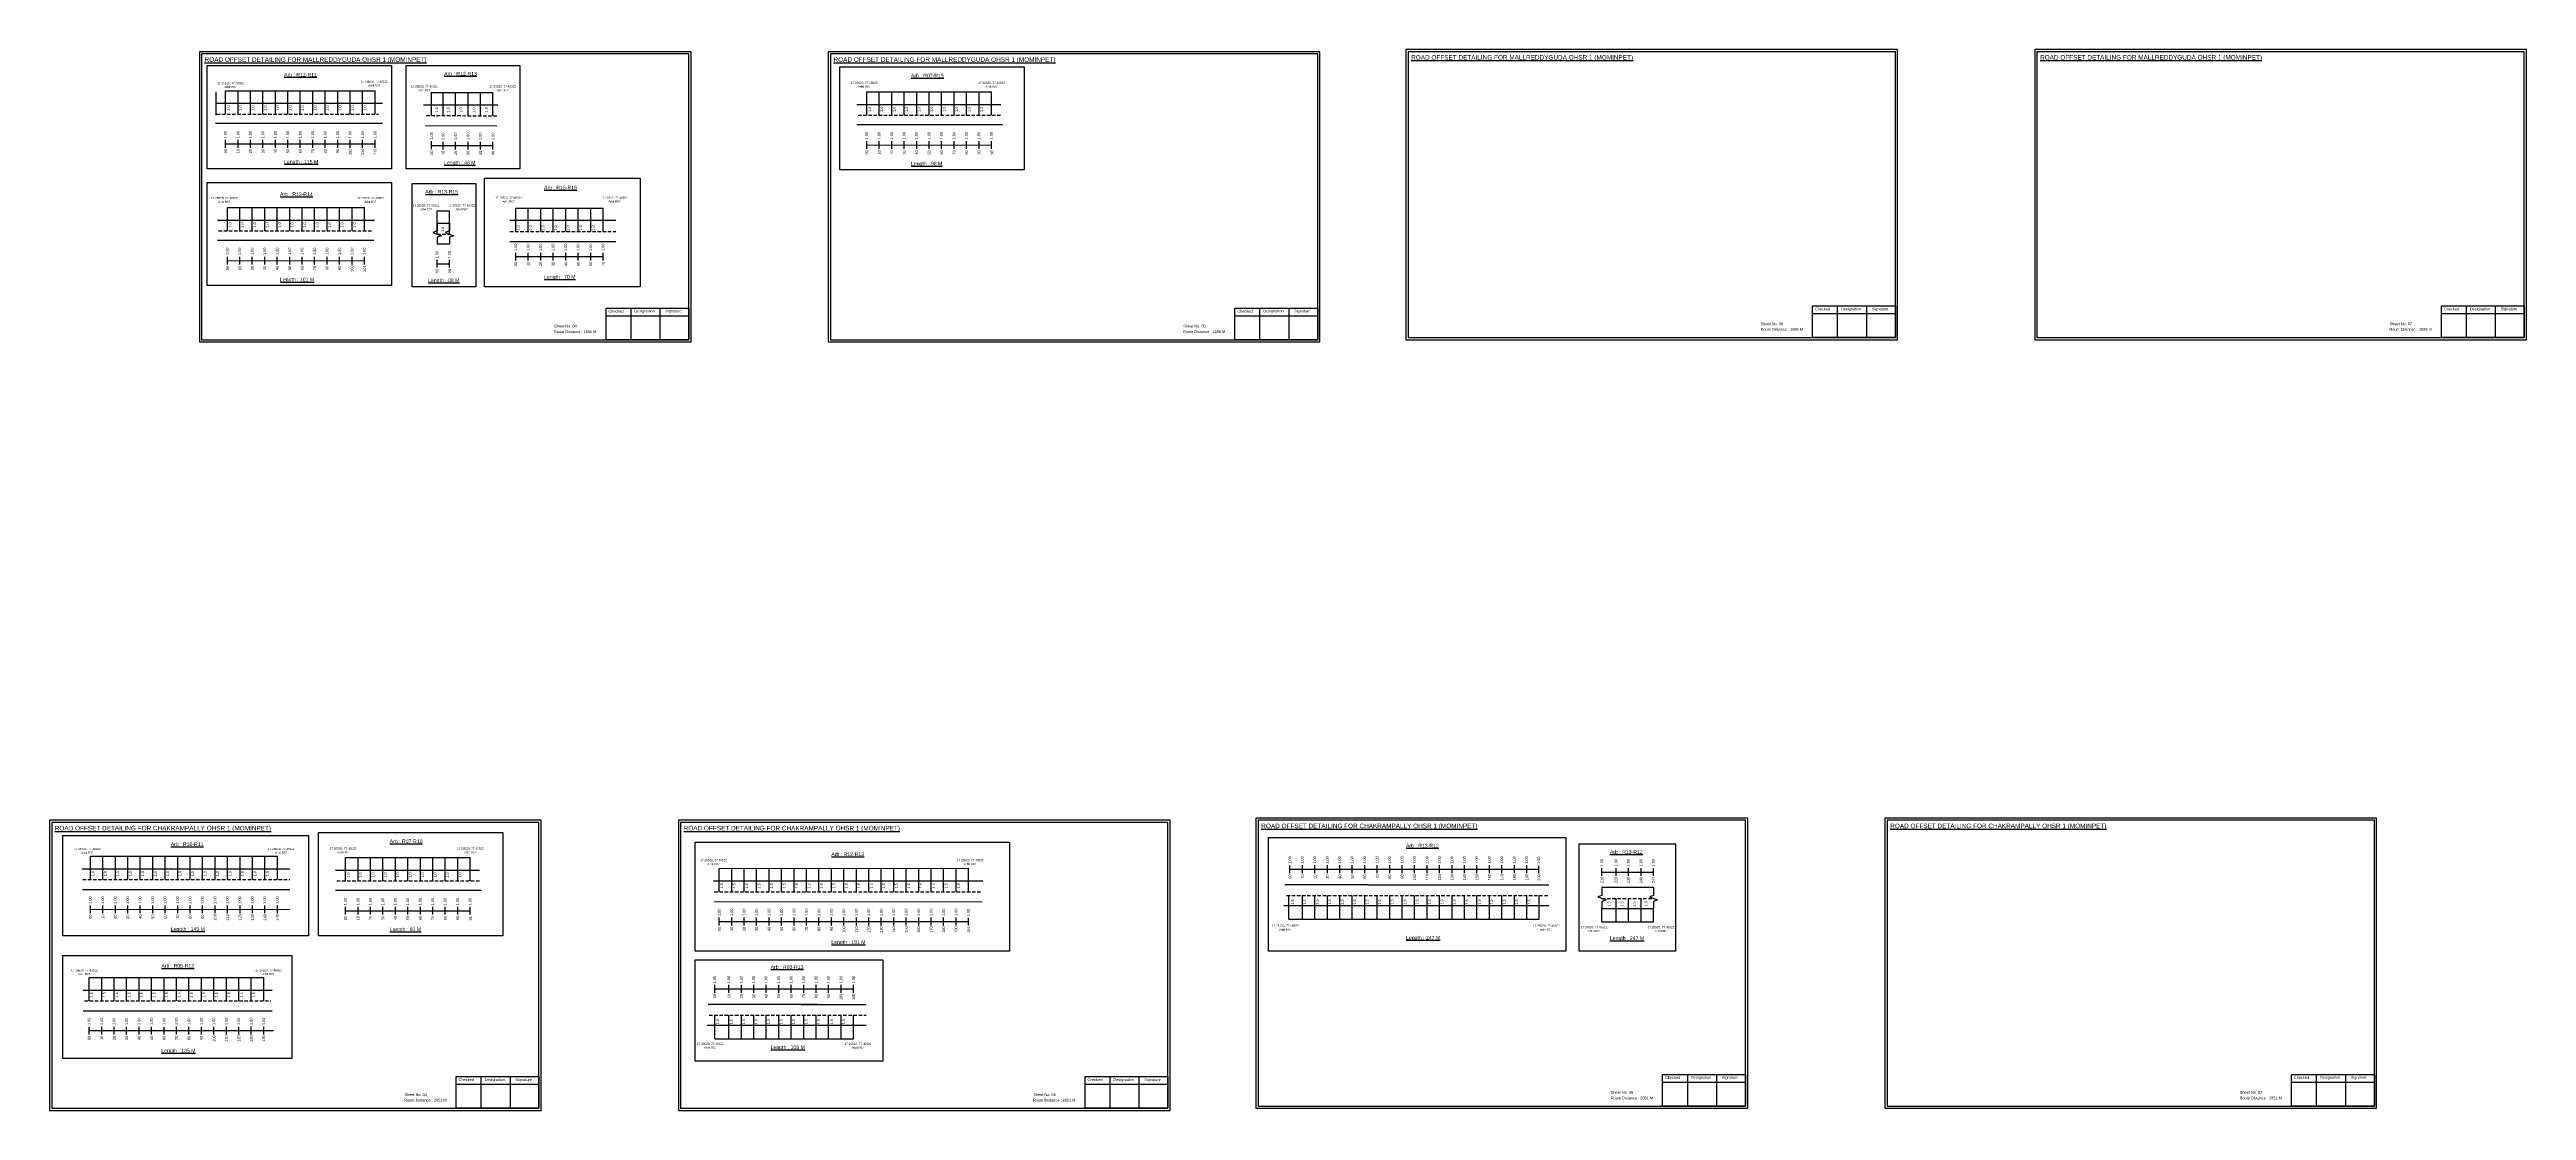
# Model space of a CAD drawing. Header units: inches. Extents: x -117 to 51867, y -12715 to 3423.
# Drawn here: x 31066 to 33768, y -1368 to -210 of the extents above; entities that cross this region are included whole.
import ezdxf

# ---------------------------------------------------------------- set-up
doc = ezdxf.new("R2010")
doc.units = ezdxf.units.IN
doc.header["$MEASUREMENT"] = 0
doc.linetypes.add('DASHED2', pattern=[0.375, 0.25, -0.125])
doc.layers.add('PDF_Geometry', color=7, linetype='Continuous')
doc.layers.add('PDF_Text', color=5, linetype='Continuous')
doc.styles.add('PDF Arial', font='arial.ttf')
doc.styles.get("Standard").update_dxf_attribs({"font": 'arial.ttf'})

msp = doc.modelspace()

# ---------------------------------------------------------------- linework, layer by layer
for p, q in [((31246.9, -268.5), (31428.8, -268.5)), ((31247.3, -281.5), (31247.3, -255.9)), ((31257.7, -280.4), (31257.7, -254.8)), ((31271.3, -280.4), (31271.3, -254.8)), ((31284.9, -280.4), (31284.9, -254.8)), ((31298.5, -280.4), (31298.5, -254.8)), ((31312.1, -280.4), (31312.1, -254.8)), ((31325.7, -280.4), (31325.7, -254.8)), ((31339.3, -280.4), (31339.3, -254.8)), ((31352.9, -280.4), (31352.9, -254.8)), ((31366.5, -280.4), (31366.5, -254.8)), ((31380.1, -280.4), (31380.1, -254.8)), ((31393.7, -280.4), (31393.7, -254.8)), ((31407.3, -280.4), (31407.3, -254.8)), ((31420.9, -280.4), (31420.9, -254.8)), ((31482.6, -281.9), (31482.6, -256.4)), ((31495.1, -282), (31495.1, -256.7)), ((31508.7, -282), (31508.7, -256.7)), ((31522.3, -282), (31522.3, -256.7)), ((31535.9, -282.2), (31535.9, -256.7)), ((31549.3, -282.2), (31549.5, -256.7)), ((31946.5, -269.8), (32103.7, -269.8)), ((31957.4, -281.6), (31957.4, -256.1)), ((31971, -281.6), (31971, -256.1)), ((31984.6, -281.6), (31984.6, -256.1)), ((31998.2, -281.6), (31998.2, -256.1)), ((32011.8, -281.6), (32011.8, -256.1)), ((32025.4, -281.6), (32025.4, -256.1)), ((32039, -281.6), (32039, -256.1)), ((32052.6, -281.6), (32052.6, -256.1)), ((32066.2, -281.6), (32066.2, -256.1)), ((32079.8, -281.6), (32079.8, -256.1)), ((32093.4, -281.6), (32093.4, -256.1)), ((31428.8, -290.7), (31246.9, -290.7)), ((31554.8, -270.4), (31473.8, -270.4)), ((31476, -292.6), (31553.8, -293)), ((32105.5, -291.9), (31946.5, -291.9)), ((31248.9, -395.9), (31420.2, -395.9)), ((31259.7, -407.8), (31259.7, -382.3)), ((31273.3, -407.8), (31273.3, -382.3)), ((31286.9, -407.8), (31286.9, -382.3)), ((31300.5, -407.8), (31300.5, -382.3)), ((31314.1, -407.8), (31314.1, -382.3)), ((31327.7, -407.8), (31327.7, -382.3)), ((31341.3, -407.8), (31341.3, -382.3)), ((31354.9, -407.8), (31354.9, -382.3)), ((31368.5, -407.8), (31368.5, -382.3)), ((31382.1, -407.8), (31382.1, -382.3)), ((31395.7, -407.8), (31395.7, -382.3)), ((31409.3, -407.8), (31409.3, -382.3)), ((31488.5, -411.2), (31488.5, -385.7)), ((31488.5, -399.3), (31502.1, -399.3)), ((31502.1, -411.2), (31502.1, -385.7)), ((31683.4, -396.5), (31568, -396.5)), ((31574.4, -408.4), (31574.4, -382.9)), ((31588, -408.4), (31588, -382.9)), ((31601.6, -408.4), (31601.6, -382.9)), ((31615.2, -408.4), (31615.2, -382.9)), ((31629, -408.4), (31629, -382.9)), ((31642.6, -408.4), (31642.6, -382.9)), ((31656.2, -408.4), (31656.2, -382.9)), ((31669.8, -408.4), (31669.8, -382.9)), ((31419.5, -418.1), (31248.9, -418.1)), ((31488.5, -422), (31502.1, -422)), ((31568, -419.2), (31576, -419.2)), ((31576, -419.2), (31683.4, -419.5)), ((31101.1, -1104), (31327.9, -1104)), ((31110.3, -1115.8), (31110.3, -1090.3)), ((31123.9, -1115.8), (31123.9, -1090.3)), ((31137.5, -1115.8), (31137.5, -1090.3)), ((31151.1, -1115.8), (31151.1, -1090.3)), ((31164.7, -1115.8), (31164.7, -1090.3)), ((31178.3, -1115.8), (31178.3, -1090.3)), ((31191.9, -1115.8), (31191.9, -1090.3)), ((31205.5, -1115.8), (31205.5, -1090.3)), ((31219.1, -1115.8), (31219.1, -1090.3)), ((31232.7, -1115.8), (31232.7, -1090.3)), ((31246.3, -1115.8), (31246.3, -1090.3)), ((31259.9, -1115.8), (31259.9, -1090.3)), ((31273.5, -1115.8), (31273.5, -1090.3)), ((31287.1, -1115.8), (31287.1, -1090.3)), ((31300.7, -1115.8), (31300.7, -1090.3)), ((31314.3, -1115.8), (31314.3, -1090.3)), ((31377.8, -1105.5), (31534.9, -1105.5)), ((31388.7, -1117.3), (31388.7, -1091.8)), ((31402.3, -1117.3), (31402.3, -1091.8)), ((31415.9, -1117.3), (31415.9, -1091.8)), ((31429.5, -1117.3), (31429.5, -1091.8)), ((31443.1, -1117.3), (31443.1, -1091.8)), ((31456.7, -1117.3), (31456.7, -1091.8)), ((31470.3, -1117.3), (31470.3, -1091.8)), ((31483.9, -1117.3), (31483.9, -1091.8)), ((31497.5, -1117.3), (31497.5, -1091.8)), ((31511.1, -1117.3), (31511.1, -1091.8)), ((31524.7, -1117.3), (31524.7, -1091.8)), ((31796.4, -1129.2), (31796.4, -1103.6)), ((31810, -1129.2), (31810, -1103.6)), ((31823.6, -1129.2), (31823.6, -1103.6)), ((31837.2, -1129.2), (31837.2, -1103.6)), ((31850.8, -1129.2), (31850.8, -1103.6)), ((31864.4, -1129.2), (31864.4, -1103.6)), ((31878, -1129.2), (31878, -1103.6)), ((31891.6, -1129.2), (31891.6, -1103.6)), ((31905.2, -1129.2), (31905.2, -1103.6)), ((31918.8, -1129.2), (31918.8, -1103.6)), ((31932.4, -1129.2), (31932.4, -1103.6)), ((31946, -1129.2), (31946, -1103.6)), ((31959.6, -1129.2), (31959.6, -1103.6)), ((31973.2, -1129.2), (31973.2, -1103.6)), ((31986.8, -1129.2), (31986.8, -1103.6)), ((32000.4, -1129.2), (32000.4, -1103.6)), ((32014, -1129.2), (32014, -1103.6)), ((32027.6, -1129.2), (32027.6, -1103.6)), ((32041.2, -1129.2), (32041.2, -1103.6)), ((32054.8, -1129.2), (32054.8, -1103.6)), ((32068.5, -1129), (32068.5, -1103.4)), ((31101.6, -1126.6), (31327.9, -1126.7)), ((31536.8, -1127.7), (31377.8, -1127.7)), ((31790, -1117.3), (32083.9, -1117.3)), ((32504, -1121.5), (32413.6, -1121.6)), ((32417.8, -1158.9), (32417.8, -1133.3)), ((32432.7, -1158.9), (32432.7, -1133.3)), ((32446.3, -1158.9), (32446.3, -1133.3)), ((32459.9, -1158.9), (32459.9, -1133.3)), ((32473.5, -1158.9), (32473.5, -1133.3)), ((32487.1, -1158.9), (32487.1, -1133.3)), ((32500.7, -1158.9), (32500.7, -1133.3)), ((32504, -1121.5), (32585.6, -1121.4)), ((32514.3, -1158.9), (32514.3, -1133.3)), ((32527.9, -1158.9), (32527.9, -1133.3)), ((32541.5, -1158.9), (32541.5, -1133.3)), ((32555.1, -1158.9), (32555.1, -1133.3)), ((32568.7, -1158.9), (32568.7, -1133.3)), ((32582.3, -1158.9), (32582.3, -1133.3)), ((32585.6, -1121.4), (32701.7, -1121.4)), ((32595.9, -1158.9), (32595.9, -1133.3)), ((32609.5, -1158.9), (32609.5, -1133.3)), ((32623.1, -1158.9), (32623.1, -1133.3)), ((32636.7, -1158.9), (32636.7, -1133.3)), ((32650.3, -1158.9), (32650.3, -1133.3)), ((32663.9, -1158.9), (32663.9, -1133.3)), ((32677.5, -1158.9), (32677.5, -1133.3)), ((32690.8, -1158.9), (32690.8, -1133.3)), ((32815.7, -1124.5), (32759.5, -1124.5)), ((31791.3, -1139.8), (32083.2, -1139.9)), ((32412.3, -1144.1), (32462.5, -1144.1)), ((32459, -1144.1), (32516.7, -1144.1)), ((32516.7, -1144.1), (32585.6, -1144.1)), ((32585.6, -1144.1), (32658.7, -1144)), ((32658.7, -1144), (32701.7, -1144)), ((32759.5, -1147.2), (32815.7, -1147.2)), ((32759.5, -1161.9), (32759.5, -1147.2)), ((32774.9, -1161.9), (32774.9, -1136.4)), ((32788.5, -1161.9), (32788.5, -1136.4)), ((32802.1, -1161.9), (32802.1, -1136.4)), ((32815.7, -1161.9), (32815.7, -1147.2)), ((31102.5, -1236.3), (31308.6, -1236.3)), ((31109, -1248.2), (31109, -1222.6)), ((31122.6, -1248.2), (31122.6, -1222.6)), ((31136.2, -1248.2), (31136.2, -1222.6)), ((31149.8, -1248.2), (31149.8, -1222.6)), ((31163.4, -1248.2), (31163.4, -1222.6)), ((31177, -1248.2), (31177, -1222.6)), ((31190.6, -1248.2), (31190.6, -1222.6)), ((31204.2, -1248.2), (31204.2, -1222.6)), ((31217.8, -1248.2), (31217.8, -1222.6)), ((31231.4, -1248.2), (31231.4, -1222.6)), ((31245, -1248.2), (31245, -1222.6)), ((31258.6, -1248.2), (31258.6, -1222.6)), ((31272.2, -1248.2), (31272.2, -1222.6)), ((31285.8, -1248.2), (31285.8, -1222.6)), ((31299.4, -1248.2), (31299.4, -1222.6)), ((31102.4, -1258.9), (31308.6, -1259)), ((31903.3, -1252), (31784.4, -1252)), ((31791.5, -1289.5), (31791.5, -1263.9)), ((31806.9, -1289.5), (31806.9, -1263.9)), ((31820.5, -1289.5), (31820.5, -1263.9)), ((31834.1, -1289.5), (31834.1, -1263.9)), ((31847.7, -1289.5), (31847.7, -1263.9)), ((31861.3, -1289.5), (31861.3, -1263.9)), ((31874.9, -1289.5), (31874.9, -1263.9)), ((31885.8, -1252), (31956.5, -1252)), ((31888.5, -1289.5), (31888.5, -1263.9)), ((31902.1, -1289.5), (31902.1, -1263.9)), ((31915.7, -1289.5), (31915.7, -1263.9)), ((31929.3, -1289.5), (31929.3, -1263.9)), ((31942.9, -1289.5), (31942.9, -1263.9)), ((31783.2, -1274.7), (31956.5, -1274.7))]:
    msp.add_line(p, q)
at = {"color": 5}
for p, q in [((31257.7, -254.8), (31420.9, -254.8)), ((31482.6, -256.7), (31549.5, -256.7)), ((31957.4, -256.1), (32093.4, -256.1)), ((31259.7, -382.3), (31409.3, -382.3)), ((31488.5, -385.7), (31502.1, -385.7)), ((31574.4, -382.9), (31669.8, -382.9)), ((31110.3, -1090.3), (31314.3, -1090.3)), ((31388.7, -1091.8), (31524.7, -1091.8)), ((31796.4, -1103.6), (32068.5, -1103.4)), ((32417.8, -1158.9), (32690.8, -1158.9)), ((32759.5, -1161.9), (32815.7, -1161.9)), ((31109, -1222.6), (31299.4, -1222.6)), ((31791.5, -1289.5), (31942.9, -1289.5))]:
    msp.add_line(p, q, dxfattribs=at)
at = {"linetype": 'DASHED2', "ltscale": 15}
for p, q in [((31248.1, -280.4), (31424.6, -280.4)), ((31476.8, -281.8), (31555, -282.2)), ((31947.8, -281.6), (32103.7, -281.6)), ((31250.1, -407.8), (31417.7, -407.8)), ((31488.5, -411.2), (31502.1, -411.2)), ((31568, -408.4), (31683.4, -408.4)), ((31101.9, -1115.8), (31327.9, -1115.8)), ((31379.1, -1117.3), (31534.9, -1117.3)), ((31791, -1129.2), (32081.6, -1129.1)), ((32415.4, -1133.3), (32701.7, -1133.3)), ((32759.5, -1136.4), (32815.7, -1136.4)), ((31103.9, -1248.2), (31307, -1248.2)), ((31785.4, -1263.9), (31956.5, -1263.9))]:
    msp.add_line(p, q, dxfattribs=at)
at = {"color": 217, "true_color": 0x93278f}
for p, q in [((31257.7, -317), (31257.7, -308.5)), ((31257.7, -312.8), (31420.9, -312.7)), ((31271.3, -317), (31271.3, -308.5)), ((31284.9, -317), (31284.9, -308.5)), ((31298.5, -317), (31298.5, -308.5)), ((31312.1, -317), (31312.1, -308.5)), ((31325.7, -317), (31325.7, -308.5)), ((31339.3, -317), (31339.3, -308.5)), ((31352.9, -317), (31352.9, -308.5)), ((31366.5, -317), (31366.5, -308.5)), ((31380.1, -317), (31380.1, -308.5)), ((31393.7, -317), (31393.7, -308.5)), ((31407.3, -317), (31407.3, -308.5)), ((31420.9, -317), (31420.9, -308.5)), ((31482.6, -318.5), (31482.6, -310)), ((31482.6, -314.7), (31549.5, -314.6)), ((31495.1, -318.9), (31495.1, -310.4)), ((31508.7, -318.9), (31508.7, -310.4)), ((31522.3, -318.9), (31522.3, -310.4)), ((31535.9, -318.9), (31535.9, -310.4)), ((31549.5, -318.9), (31549.5, -310.4)), ((31957.4, -318.3), (31957.4, -309.8)), ((31957.4, -314.1), (32093.4, -314)), ((31971, -318.3), (31971, -309.8)), ((31984.6, -318.3), (31984.6, -309.8)), ((31998.2, -318.3), (31998.2, -309.8)), ((32011.8, -318.3), (32011.8, -309.8)), ((32025.4, -318.3), (32025.4, -309.8)), ((32039, -318.3), (32039, -309.8)), ((32052.6, -318.3), (32052.6, -309.8)), ((32066.2, -318.3), (32066.2, -309.8)), ((32079.8, -318.3), (32079.8, -309.8)), ((32093.4, -318.3), (32093.4, -309.8)), ((31574.4, -440.1), (31574.4, -431.6)), ((31588, -440.1), (31588, -431.6)), ((31601.6, -440.1), (31601.6, -431.6)), ((31615.2, -440.1), (31615.2, -431.6)), ((31629, -440.1), (31629, -431.6)), ((31642.6, -440.1), (31642.6, -431.6)), ((31656.2, -440.1), (31656.2, -431.6)), ((31669.8, -440.1), (31669.8, -431.6)), ((31259.7, -444.5), (31259.7, -436)), ((31259.7, -440.3), (31409.3, -440.2)), ((31273.3, -444.5), (31273.3, -436)), ((31286.9, -444.5), (31286.9, -436)), ((31300.5, -444.5), (31300.5, -436)), ((31314.1, -444.5), (31314.1, -436)), ((31327.7, -444.5), (31327.7, -436)), ((31341.3, -444.5), (31341.3, -436)), ((31354.9, -444.5), (31354.9, -436)), ((31368.5, -444.5), (31368.5, -436)), ((31382.1, -444.5), (31382.1, -436)), ((31395.7, -444.5), (31395.7, -436)), ((31409.3, -444.5), (31409.3, -436)), ((31488.5, -447.9), (31488.5, -439.4)), ((31488.5, -443.7), (31502.1, -443.7)), ((31502.1, -447.9), (31502.1, -439.4)), ((31574.4, -435.9), (31669.8, -435.8)), ((32419.1, -1108.7), (32419.1, -1100.2)), ((32419.1, -1104.5), (32690.6, -1104.5)), ((32432.7, -1108.7), (32432.7, -1100.2)), ((32446.3, -1108.7), (32446.3, -1100.2)), ((32459.9, -1108.7), (32459.9, -1100.2)), ((32473.5, -1108.7), (32473.5, -1100.2)), ((32487.1, -1108.7), (32487.1, -1100.2)), ((32500.7, -1108.7), (32500.7, -1100.2)), ((32514.3, -1108.7), (32514.3, -1100.2)), ((32527.9, -1108.7), (32527.9, -1100.2)), ((32541.5, -1108.7), (32541.5, -1100.2)), ((32555.1, -1108.7), (32555.1, -1100.2)), ((32568.7, -1108.7), (32568.7, -1100.2)), ((32582.3, -1108.7), (32582.3, -1100.2)), ((32595.9, -1108.7), (32595.9, -1100.2)), ((32609.5, -1108.7), (32609.5, -1100.2)), ((32623.1, -1108.7), (32623.1, -1100.2)), ((32636.7, -1108.7), (32636.7, -1100.2)), ((32650.3, -1108.7), (32650.3, -1100.2)), ((32663.9, -1108.7), (32663.9, -1100.2)), ((32677.5, -1108.7), (32677.5, -1100.2)), ((32690.6, -1109.1), (32690.6, -1100.6)), ((32759.5, -1111.8), (32759.5, -1103.2)), ((32759.5, -1107.5), (32815.7, -1107.5)), ((32774.9, -1111.8), (32774.9, -1103.2)), ((32788.5, -1111.8), (32788.5, -1103.2)), ((32802.1, -1111.8), (32802.1, -1103.2)), ((32815.7, -1111.8), (32815.7, -1103.2)), ((31110.2, -1152.5), (31110.2, -1144)), ((31110.3, -1148.3), (31327.9, -1148.2)), ((31123.9, -1152.5), (31123.9, -1144)), ((31137.5, -1152.5), (31137.5, -1144)), ((31151.1, -1152.5), (31151.1, -1144)), ((31164.7, -1152.5), (31164.7, -1144)), ((31178.3, -1152.5), (31178.3, -1144)), ((31191.9, -1152.5), (31191.9, -1144)), ((31205.5, -1152.5), (31205.5, -1144)), ((31219.1, -1152.5), (31219.1, -1144)), ((31232.7, -1152.5), (31232.7, -1144)), ((31246.3, -1152.5), (31246.3, -1144)), ((31259.9, -1152.5), (31259.9, -1144)), ((31273.5, -1152.5), (31273.5, -1144)), ((31287.1, -1152.5), (31287.1, -1144)), ((31300.7, -1152.5), (31300.7, -1144)), ((31314.3, -1152.5), (31314.3, -1144)), ((31388.7, -1154), (31388.7, -1145.5)), ((31388.7, -1149.8), (31524.7, -1149.8)), ((31402.3, -1154), (31402.3, -1145.5)), ((31415.9, -1154), (31415.9, -1145.5)), ((31429.5, -1154), (31429.5, -1145.5)), ((31443.1, -1154), (31443.1, -1145.5)), ((31456.7, -1154), (31456.7, -1145.5)), ((31470.3, -1154), (31470.3, -1145.5)), ((31483.9, -1154), (31483.9, -1145.5)), ((31497.5, -1154), (31497.5, -1145.5)), ((31511.1, -1154), (31511.1, -1145.5)), ((31524.7, -1154), (31524.7, -1145.5)), ((31796.4, -1165.9), (31796.4, -1157.3)), ((31796.4, -1161.6), (32068.5, -1161.5)), ((31810, -1165.9), (31810, -1157.3)), ((31823.6, -1165.9), (31823.6, -1157.3)), ((31837.2, -1165.9), (31837.2, -1157.3)), ((31850.8, -1165.9), (31850.8, -1157.3)), ((31864.4, -1165.9), (31864.4, -1157.3)), ((31878, -1165.9), (31878, -1157.3)), ((31891.6, -1165.9), (31891.6, -1157.3)), ((31905.2, -1165.9), (31905.2, -1157.3)), ((31918.8, -1165.9), (31918.8, -1157.3)), ((31932.4, -1165.9), (31932.4, -1157.3)), ((31946, -1165.9), (31946, -1157.3)), ((31959.6, -1165.9), (31959.6, -1157.3)), ((31973.2, -1165.9), (31973.2, -1157.3)), ((31986.8, -1165.9), (31986.8, -1157.3)), ((32000.4, -1165.9), (32000.4, -1157.3)), ((32014, -1165.9), (32014, -1157.3)), ((32027.6, -1165.9), (32027.6, -1157.3)), ((32041.2, -1165.9), (32041.2, -1157.3)), ((32054.8, -1165.9), (32054.8, -1157.3)), ((32068.5, -1166), (32068.5, -1157.4)), ((31791.5, -1239.3), (31791.5, -1230.8)), ((31791.5, -1235), (31942.9, -1235)), ((31806.9, -1239.3), (31806.9, -1230.8)), ((31820.5, -1239.3), (31820.5, -1230.8)), ((31834.1, -1239.3), (31834.1, -1230.8)), ((31847.7, -1239.3), (31847.7, -1230.8)), ((31861.3, -1239.3), (31861.3, -1230.8)), ((31874.9, -1239.3), (31874.9, -1230.8)), ((31888.5, -1239.3), (31888.5, -1230.8)), ((31902.1, -1239.3), (31902.1, -1230.8)), ((31915.7, -1239.3), (31915.7, -1230.8)), ((31929.3, -1239.3), (31929.3, -1230.8)), ((31942.9, -1239.3), (31942.9, -1230.8)), ((31108.9, -1284.8), (31108.9, -1276.3)), ((31108.9, -1280.6), (31310, -1280.5)), ((31122.6, -1284.8), (31122.6, -1276.3)), ((31136.2, -1284.8), (31136.2, -1276.3)), ((31149.8, -1284.8), (31149.8, -1276.3)), ((31163.4, -1284.8), (31163.4, -1276.3)), ((31177, -1284.8), (31177, -1276.3)), ((31190.6, -1284.8), (31190.6, -1276.3)), ((31204.2, -1284.8), (31204.2, -1276.3)), ((31217.8, -1284.8), (31217.8, -1276.3)), ((31231.4, -1284.8), (31231.4, -1276.3)), ((31245, -1284.8), (31245, -1276.3)), ((31258.6, -1284.8), (31258.6, -1276.3)), ((31272.2, -1284.8), (31272.2, -1276.3)), ((31285.8, -1284.8), (31285.8, -1276.3)), ((31299.4, -1284.8), (31299.4, -1276.3))]:
    msp.add_line(p, q, dxfattribs=at)
for points in [[(31237.6, -227.3), (31438.9, -227.3), (31438.9, -340), (31237.6, -340)], [(31454.9, -227.3), (31578.7, -227.3), (31578.7, -340), (31454.9, -340)], [(31927.8, -228.6), (32129, -228.6), (32129, -341.3), (31927.8, -341.3)], [(31540.4, -350.1), (31710.1, -350.1), (31710.1, -468.9), (31540.4, -468.9)], [(31237.6, -354.8), (31438.9, -354.8), (31438.9, -467.5), (31237.6, -467.5)], [(31461.4, -356.2), (31530.8, -356.2), (31530.8, -468.9), (31461.4, -468.9)], [(31080.3, -1067.5), (31348.4, -1067.5), (31348.4, -1177), (31080.3, -1177)], [(31359.1, -1064.3), (31560.3, -1064.3), (31560.3, -1177), (31359.1, -1177)], [(31770.2, -1074.9), (32113.1, -1074.9), (32113.1, -1193.9), (31770.2, -1193.9)], [(32395.7, -1069.9), (32720.1, -1069.9), (32720.1, -1193.9), (32395.7, -1193.9)], [(32734.6, -1076.9), (32839.8, -1076.9), (32839.8, -1193.9), (32734.6, -1193.9)], [(31080.3, -1198.7), (31330.2, -1198.7), (31330.2, -1311.1), (31080.3, -1311.1)], [(31770.2, -1203.4), (31974.7, -1203.4), (31974.7, -1313.9), (31770.2, -1313.9)]]:
    msp.add_lwpolyline(points, close=True)
at = {"linetype": 'Continuous'}
for points in [[(31488.5, -399.3), (31488.5, -407.8), (31483.8, -409.5), (31493.3, -413), (31488.5, -414.7), (31488.5, -422)], [(31502.1, -399.3), (31502.1, -407.8), (31497.4, -409.5), (31506.9, -413), (31502.1, -414.7), (31502.1, -422)], [(32759.5, -1124.5), (32759.5, -1133.1), (32755, -1134.7), (32764, -1138), (32759.5, -1139.6), (32759.5, -1147.2)], [(32815.7, -1124.5), (32815.7, -1133.1), (32811.2, -1134.7), (32820.2, -1138), (32815.7, -1139.6), (32815.7, -1147.2)], [(32815.7, -1124.5), (32815.7, -1133.1), (32811.2, -1134.7), (32820.2, -1138), (32815.7, -1139.6), (32815.7, -1147.2)]]:
    msp.add_lwpolyline(points, dxfattribs=at)
at = {"layer": 'PDF_Geometry'}
for points in [[(31229.2, -212.2), (31229.2, -529), (31765.6, -529), (31765.6, -212.2)], [(31231.5, -214.6), (31231.5, -526.5), (31763.2, -526.5), (31763.2, -214.6)], [(31915.3, -212.2), (31915.3, -529), (32451.8, -529), (32451.8, -212.2)], [(31917.7, -214.6), (31917.7, -526.5), (32449.4, -526.5), (32449.4, -214.6)], [(32545.5, -209.8), (32545.5, -526.5), (33082, -526.5), (33082, -209.8)], [(32547.9, -212.2), (32547.9, -524.1), (33079.6, -524.1), (33079.6, -212.2)], [(33231.7, -209.8), (33231.7, -526.5), (33768.2, -526.5), (33768.2, -209.8)], [(33234, -212.2), (33234, -524.1), (33765.8, -524.1), (33765.8, -212.2)], [(31065.7, -1051), (31065.7, -1367.8), (31602.1, -1367.8), (31602.1, -1051)], [(31068, -1053.4), (31068, -1365.3), (31599.7, -1365.3), (31599.7, -1053.4)], [(31751.9, -1051), (31751.9, -1367.8), (32288.3, -1367.8), (32288.3, -1051)], [(31754.2, -1053.4), (31754.2, -1365.3), (32285.9, -1365.3), (32285.9, -1053.4)], [(32382, -1048.6), (32382, -1365.3), (32918.5, -1365.3), (32918.5, -1048.6)], [(32384.4, -1051), (32384.4, -1362.9), (32916.1, -1362.9), (32916.1, -1051)], [(33068.2, -1048.6), (33068.2, -1365.3), (33604.7, -1365.3), (33604.7, -1048.6)], [(33070.5, -1051), (33070.5, -1362.9), (33602.3, -1362.9), (33602.3, -1051)]]:
    msp.add_lwpolyline(points, close=True, dxfattribs=at)
at = {"layer": 'PDF_Geometry', "color": 242, "true_color": 0xcc1f26}
for points in [[(31763.2, -526.6), (31672.9, -526.6), (31672.9, -492), (31763.2, -492)], [(32449.4, -526.6), (32359.1, -526.6), (32359.1, -492), (32449.4, -492)], [(33079.6, -524.2), (32989.2, -524.2), (32989.2, -489.6), (33079.6, -489.6)], [(33765.8, -524.2), (33675.4, -524.2), (33675.4, -489.6), (33765.8, -489.6)], [(31599.7, -1365.4), (31509.4, -1365.4), (31509.4, -1330.8), (31599.7, -1330.8)], [(32285.9, -1365.4), (32195.6, -1365.4), (32195.6, -1330.8), (32285.9, -1330.8)], [(32916.1, -1363), (32825.7, -1363), (32825.7, -1328.4), (32916.1, -1328.4)], [(33602.3, -1363), (33511.9, -1363), (33511.9, -1328.4), (33602.3, -1328.4)]]:
    msp.add_lwpolyline(points, close=True, dxfattribs=at)
for points in [[(31672.9, -500.4), (31763.2, -500.4)], [(31699.9, -492), (31699.9, -526.6)], [(31731.6, -492), (31731.6, -526.6)], [(32359.1, -500.4), (32449.4, -500.4)], [(32386, -492), (32386, -526.6)], [(32417.8, -492), (32417.8, -526.6)], [(32989.2, -498), (33079.6, -498)], [(33016.2, -489.6), (33016.2, -524.2)], [(33048, -489.6), (33048, -524.2)], [(33675.4, -498), (33765.8, -498)], [(33702.4, -489.6), (33702.4, -524.2)], [(33734.1, -489.6), (33734.1, -524.2)], [(31509.4, -1339.2), (31599.7, -1339.2)], [(31536.4, -1330.8), (31536.4, -1365.4)], [(31568.1, -1330.8), (31568.1, -1365.4)], [(32195.6, -1339.2), (32285.9, -1339.2)], [(32222.5, -1330.8), (32222.5, -1365.4)], [(32254.3, -1330.8), (32254.3, -1365.4)], [(32825.7, -1336.8), (32916.1, -1336.8)], [(32852.7, -1328.4), (32852.7, -1363)], [(32884.5, -1328.4), (32884.5, -1363)], [(33511.9, -1336.8), (33602.3, -1336.8)], [(33538.9, -1328.4), (33538.9, -1363)], [(33570.6, -1328.4), (33570.6, -1363)]]:
    msp.add_lwpolyline(points, dxfattribs=at)

# ---------------------------------------------------------------- texts
at = {"color": 242, "true_color": 0xcd2027}
for s, height, p in [('%%UROAD OFFSET DETAILING FOR MALLREDDYGUDA OHSR 1 (MOMINPET)', 5, (32551.3, -220.9)), ('%%UROAD OFFSET DETAILING FOR MALLREDDYGUDA OHSR 1 (MOMINPET)', 5, (33237.5, -220.9)), ('%%UROAD OFFSET DETAILING FOR MALLREDDYGUDA OHSR 1 (MOMINPET)', 5, (31234.9, -223.3)), ('%%UArb : R12-R11', 4, (31321.6, -239.3)), ('%%UArb : R12-R13', 4, (31496.2, -238.2)), ('%%UROAD OFFSET DETAILING FOR MALLREDDYGUDA OHSR 1 (MOMINPET)', 5, (31921.1, -223.3)), ('%%UArb : R07-R15', 4, (32005.6, -240.3)), ('%%ULength : 115 M', 4, (31321.6, -334.3)), ('%%ULength : 46 M', 4, (31496.2, -335.2)), ('%%ULength : 98 M', 4, (32005.6, -336.3)), ('%%UArb : R13-R14', 4, (31317.2, -369.8)), ('%%UArb : R13-R15', 4, (31475.7, -367.1)), ('%%UArb : R15-R16', 4, (31605.3, -362.5)), ('%%ULength : 101 M', 4, (31317.2, -462.8)), ('%%ULength : 08 M', 4, (31478.7, -463.6)), ('%%ULength : 70 M', 4, (31605.3, -460)), ('%%UROAD OFFSET DETAILING FOR CHAKRAMPALLY OHSR 1 (MOMINPET)', 5, (31071.4, -1062.1)), ('%%UArb : R10-R11', 4, (31197.9, -1079.2)), ('%%UArb : R07-R10', 4, (31436.9, -1076)), ('%%UROAD OFFSET DETAILING FOR CHAKRAMPALLY OHSR 1 (MOMINPET)', 5, (31757.6, -1062.1)), ('%%UROAD OFFSET DETAILING FOR CHAKRAMPALLY OHSR 1 (MOMINPET)', 5, (32387.8, -1059.7)), ('%%UArb : R13-R12', 4, (32545.7, -1080.7)), ('%%UROAD OFFSET DETAILING FOR CHAKRAMPALLY OHSR 1 (MOMINPET)', 5, (33074, -1059.7)), ('%%UArb : R12-R13', 4, (31918.7, -1090)), ('%%UArb : R13-R12', 4, (32768.2, -1087.7)), ('%%ULength : 145 M', 4, (31197.9, -1171.7)), ('%%ULength : 91 M', 4, (31436.9, -1172)), ('%%ULength : 191 M', 4, (31918.7, -1186)), ('%%ULength : 247 M', 4, (32545.7, -1181.2)), ('%%ULength : 247 M', 4, (32768.2, -1181.7)), ('%%UArb : R05-R12', 4, (31187.7, -1211.9)), ('%%UArb : R03-R13', 4, (31852.5, -1213.2)), ('%%ULength : 108 M', 4, (31852.5, -1300.7)), ('%%ULength : 135 M', 4, (31187.7, -1304.4))]:
    msp.add_text(s, height=height, dxfattribs=at).set_placement(p)
at = {"color": 5}
for s, height, p in [('17.26520, 77.46922', 2.34, (31248.6, -247.7)), ('Arbit R07', 2.25, (31256.4, -251.8)), ('17.26520, 77.46922', 2.34, (31405.5, -246)), ('Arbit R07', 2.25, (31413.4, -250.2)), ('17.26520, 77.46922', 2.34, (31460.1, -251.3)), ('Arbit R07', 2.25, (31467.9, -255.5)), ('17.26520, 77.46922', 2.34, (31545.6, -251.3)), ('Arbit R07', 2.25, (31553.4, -255.5)), ('17.26520, 77.46922', 2.34, (31940, -247.3)), ('Arbit R07', 2.25, (31947.8, -251.4)), ('17.26520, 77.46922', 2.34, (32079, -247.3)), ('Arbit R07', 2.25, (32086.8, -251.4)), ('17.26520, 77.46922', 2.34, (31241.8, -373.1)), ('Arbit R07', 2.25, (31249.6, -377.2)), ('17.26520, 77.46922', 2.34, (31401.3, -373.1)), ('Arbit R07', 2.25, (31409.1, -377.2)), ('17.26520, 77.46922', 2.34, (31552, -372.7)), ('Arbit R07', 2.25, (31559.9, -376.8)), ('17.26520, 77.46922', 2.34, (31667.5, -372.7)), ('Arbit R07', 2.25, (31675.4, -376.8)), ('17.26520, 77.46922', 2.34, (31461.9, -381.2)), ('Arbit R07', 2.25, (31469.8, -385.4)), ('17.26520, 77.46922', 2.34, (31500.9, -381.2)), ('Arbit R07', 2.25, (31508.8, -385.4)), ('17.26520, 77.46922', 2.34, (31371.3, -1083)), ('17.26520, 77.46922', 2.34, (31510.3, -1083)), ('17.26520, 77.46922', 2.34, (31092.5, -1083.5)), ('Arbit R07', 2.25, (31100.3, -1087.6)), ('17.26520, 77.46922', 2.34, (31304, -1083.5)), ('Arbit R07', 2.25, (31311.8, -1087.6)), ('Arbit R07', 2.25, (31379.1, -1087.1)), ('Arbit R07', 2.25, (31518.1, -1087.1)), ('17.26520, 77.46922', 2.34, (31775.7, -1095.7)), ('Arbit R07', 2.25, (31783.5, -1099.8)), ('17.26520, 77.46922', 2.34, (32055.7, -1095.7)), ('Arbit R07', 2.25, (32063.5, -1099.8)), ('17.26520, 77.46922', 2.34, (32399.3, -1167.3)), ('Arbit R07', 2.25, (32407.1, -1171.4)), ('17.26520, 77.46922', 2.34, (32684.3, -1167.3)), ('Arbit R07', 2.25, (32692.1, -1171.4)), ('17.26520, 77.46922', 2.34, (32736.3, -1168.9)), ('Arbit R07', 2.25, (32744.1, -1173)), ('17.26520, 77.46922', 2.34, (32809.3, -1168.9)), ('Arbit R07', 2.25, (32817.1, -1173)), ('17.26520, 77.46922', 2.34, (31089.1, -1215.9)), ('17.26520, 77.46922', 2.34, (31290.1, -1215.9)), ('Arbit R07', 2.25, (31096.9, -1220)), ('Arbit R07', 2.25, (31297.9, -1220)), ('17.26520, 77.46922', 2.34, (31772.1, -1296.2)), ('17.26520, 77.46922', 2.34, (31933.1, -1296.2)), ('Arbit R07', 2.25, (31779.9, -1300.3)), ('Arbit R07', 2.25, (31940.9, -1300.3))]:
    msp.add_text(s, height=height, dxfattribs=at).set_placement(p)
for s, p in [('1.0', (31262.2, -276.7)), ('1.0', (31275.4, -276.7)), ('1.0', (31289, -276.7)), ('1.0', (31302.6, -276.7)), ('1.0', (31316.2, -276.7)), ('1.0', (31329.8, -276.7)), ('1.0', (31343.4, -276.7)), ('1.0', (31357, -276.7)), ('1.0', (31370.6, -276.7)), ('1.0', (31384.2, -276.7)), ('1.0', (31397.8, -276.7)), ('1.0', (31411.4, -276.7)), ('1.0', (31489.6, -278.6)), ('1.0', (31502.1, -278.6)), ('1.0', (31515.9, -278.8)), ('1.0', (31530.2, -279)), ('1.0', (31543.7, -278.6)), ('1.0', (31961.9, -278)), ('1.0', (31975.1, -278)), ('1.0', (31988.7, -278)), ('1.0', (32002.3, -278)), ('1.0', (32015.9, -278)), ('1.0', (32029.5, -278)), ('1.0', (32043.1, -278)), ('1.0', (32056.7, -278)), ('1.0', (32070.3, -278)), ('1.0', (32083.9, -278)), ('1.0', (31264.2, -404.2)), ('1.0', (31277.4, -404.2)), ('1.0', (31291, -404.2)), ('1.0', (31304.6, -404.2)), ('1.0', (31318.2, -404.2)), ('1.0', (31331.8, -404.2)), ('1.0', (31345.4, -404.2)), ('1.0', (31359, -404.2)), ('1.0', (31372.6, -404.2)), ('1.0', (31386.2, -404.2)), ('1.0', (31399.8, -404.2)), ('1.0', (31496, -409)), ('1.0', (31578.5, -407.4)), ('1.0', (31592, -407.4)), ('1.0', (31605.6, -407.4)), ('1.0', (31619.2, -407.4)), ('1.0', (31633.1, -407.4)), ('1.0', (31646.7, -407.4)), ('1.0', (31660.3, -407.4)), ('1.0', (31114.4, -1112.2)), ('1.0', (31128, -1112.2)), ('1.0', (31141.6, -1112.2)), ('1.0', (31155.2, -1112.2)), ('1.0', (31168.8, -1112.2)), ('1.0', (31182.4, -1112.2)), ('1.0', (31196, -1112.2)), ('1.0', (31209.6, -1112.2)), ('1.0', (31223.2, -1112.2)), ('1.0', (31236.8, -1112.2)), ('1.0', (31250.4, -1112.2)), ('1.0', (31264, -1112.2)), ('1.0', (31277.6, -1112.2)), ('1.0', (31291.2, -1112.2)), ('1.0', (31304.8, -1112.2)), ('1.0', (31393.2, -1113.7)), ('1.0', (31406.3, -1113.7)), ('1.0', (31419.9, -1113.7)), ('1.0', (31433.5, -1113.7)), ('1.0', (31447.1, -1113.7)), ('1.0', (31460.7, -1113.7)), ('1.0', (31474.3, -1113.7)), ('1.0', (31487.9, -1113.7)), ('1.0', (31501.5, -1113.7)), ('1.0', (31515.1, -1113.7)), ('1.5', (31800.5, -1125.5)), ('1.5', (31814.1, -1125.5)), ('1.5', (31827.7, -1125.5)), ('1.5', (31841.3, -1125.5)), ('1.5', (31854.9, -1125.5)), ('1.5', (31868.5, -1125.5)), ('1.5', (31882.1, -1125.5)), ('1.5', (31895.7, -1125.5)), ('1.5', (31909.3, -1125.5)), ('1.5', (31922.9, -1125.5)), ('1.5', (31936.5, -1125.5)), ('1.5', (31950.1, -1125.5)), ('1.5', (31963.7, -1125.5)), ('1.5', (31977.3, -1125.5)), ('1.5', (31990.9, -1125.5)), ('1.5', (32004.5, -1125.5)), ('1.5', (32017.4, -1125.5)), ('1.5', (32031.7, -1125.5)), ('1.5', (32045.3, -1125.5)), ('1.5', (32058.9, -1125.5)), ('1.5', (32423.3, -1143.1)), ('1.5', (32436.7, -1143.1)), ('1.5', (32450.3, -1143.1)), ('1.5', (32463.9, -1143.1)), ('1.5', (32477.5, -1143.1)), ('1.5', (32491.1, -1143.1)), ('1.5', (32504.7, -1143.1)), ('1.5', (32518.3, -1143.1)), ('1.5', (32531.9, -1143.1)), ('1.5', (32546, -1143.1)), ('1.5', (32559.1, -1143.1)), ('1.5', (32572.7, -1143.1)), ('1.5', (32586.3, -1143.1)), ('1.5', (32599.9, -1143.1)), ('1.5', (32613.5, -1143.1)), ('1.5', (32627.1, -1143.1)), ('1.5', (32640.1, -1143.1)), ('1.5', (32654.3, -1143.1)), ('1.5', (32667.9, -1143.1)), ('1.5', (32681.5, -1143.1)), ('1.5', (32768.7, -1145.3)), ('1.5', (32782.9, -1145.3)), ('1.5', (32796.2, -1145.4)), ('1.5', (32809.1, -1144.9)), ('1.5', (31113.1, -1244.5)), ('1.5', (31126.7, -1244.5)), ('1.5', (31140.3, -1244.5)), ('1.5', (31153.9, -1244.5)), ('1.5', (31167.5, -1244.5)), ('1.5', (31181.1, -1244.5)), ('1.5', (31194.7, -1244.5)), ('1.5', (31208.3, -1244.5)), ('1.5', (31221.9, -1244.5)), ('1.5', (31235.5, -1244.5)), ('1.5', (31249.1, -1244.5)), ('1.5', (31262.7, -1244.5)), ('1.5', (31276.3, -1244.5)), ('1.5', (31289.9, -1244.5)), ('1.5', (31795.7, -1273.7)), ('1.5', (31810.9, -1273.7)), ('1.5', (31824.5, -1273.7)), ('1.5', (31838.1, -1273.7)), ('1.5', (31851.7, -1273.7)), ('1.5', (31865.3, -1273.7)), ('1.5', (31878.9, -1273.7)), ('1.5', (31892.5, -1273.7)), ('1.5', (31906.1, -1273.7)), ('1.5', (31920.2, -1273.7)), ('1.5', (31933.3, -1273.7))]:
    msp.add_text(s, height=3, rotation=90).set_placement(p)
at = {"color": 217, "true_color": 0x93278f}
for s, p in [('1.00', (31259.1, -306.8)), ('00', (31259.2, -323.1)), ('1.00', (31272.7, -306.8)), ('10', (31272.8, -323.1)), ('1.00', (31286.3, -306.8)), ('20', (31286.4, -323.1)), ('1.00', (31299.9, -306.8)), ('30', (31300, -323.1)), ('1.00', (31313.5, -306.8)), ('40', (31313.6, -323.1)), ('1.00', (31327.1, -306.8)), ('50', (31327.2, -323.1)), ('1.00', (31340.7, -306.8)), ('60', (31340.8, -323.1)), ('1.00', (31354.3, -306.8)), ('70', (31354.4, -323.1)), ('1.00', (31367.9, -306.8)), ('80', (31368, -323.1)), ('1.00', (31381.5, -306.8)), ('90', (31381.6, -323.1)), ('1.00', (31395.1, -306.8)), ('100', (31395.2, -325)), ('1.00', (31408.7, -306.8)), ('110', (31408.8, -325)), ('1.00', (31422.3, -306.8)), ('115', (31422.4, -325)), ('1.00', (31483.9, -308.2)), ('00', (31484.1, -324.6)), ('1.00', (31496.5, -308.6)), ('10', (31496.6, -325)), ('1.00', (31510.1, -308.6)), ('20', (31510.2, -325)), ('1.00', (31523.7, -308.6)), ('30', (31523.8, -325)), ('1.00', (31537.3, -308.6)), ('40', (31537.4, -325)), ('1.00', (31550.9, -308.6)), ('46', (31551, -325)), ('1.00', (31958.7, -308)), ('00', (31958.9, -324.4)), ('1.00', (31972.3, -308)), ('10', (31972.5, -324.4)), ('1.00', (31985.9, -308)), ('20', (31986.1, -324.4)), ('1.00', (31999.5, -308)), ('30', (31999.7, -324.4)), ('1.00', (32013.1, -308)), ('40', (32013.3, -324.4)), ('1.00', (32026.7, -308)), ('50', (32026.9, -324.4)), ('1.00', (32040.3, -308)), ('60', (32040.5, -324.4)), ('1.00', (32053.9, -308)), ('70', (32054.1, -324.4)), ('1.00', (32067.5, -308)), ('80', (32067.7, -324.4)), ('1.00', (32081.1, -308)), ('90', (32081.3, -324.4)), ('1.00', (32094.7, -308)), ('98', (32095.3, -324.6)), ('1.00', (31261.1, -434.2)), ('1.00', (31274.7, -434.2)), ('1.00', (31288.3, -434.2)), ('1.00', (31301.9, -434.2)), ('1.00', (31315.5, -434.2)), ('1.00', (31329.1, -434.2)), ('1.00', (31342.7, -434.2)), ('1.00', (31356.3, -434.2)), ('1.00', (31369.9, -434.2)), ('1.00', (31383.5, -434.2)), ('1.00', (31397.1, -434.2)), ('1.00', (31410.7, -434.2)), ('1.00', (31489.9, -437.6)), ('1.00', (31503.5, -437.6)), ('1.00', (31575.7, -429.8)), ('1.00', (31589.3, -429.8)), ('1.00', (31602.9, -429.8)), ('1.00', (31616.5, -429.8)), ('1.00', (31630.3, -429.8)), ('1.00', (31643.9, -429.8)), ('1.00', (31657.5, -429.8)), ('1.00', (31671.1, -429.8)), ('00', (31261.2, -450.6)), ('10', (31274.8, -450.6)), ('20', (31288.4, -450.6)), ('30', (31302, -450.6)), ('40', (31315.6, -450.6)), ('50', (31329.2, -450.6)), ('60', (31342.8, -450.6)), ('70', (31356.4, -450.6)), ('80', (31370, -450.6)), ('90', (31383.6, -450.6)), ('100', (31397.2, -452.5)), ('101', (31410.8, -452.5)), ('00', (31490, -453.9)), ('08', (31503.6, -453.9)), ('00', (31575.8, -446.2)), ('10', (31589.4, -446.2)), ('20', (31603, -446.2)), ('30', (31616.6, -446.2)), ('40', (31630.5, -446.2)), ('50', (31644.1, -446.2)), ('60', (31657.7, -446.2)), ('70', (31671.3, -446.2)), ('1.00', (32420.4, -1098.4)), ('1.00', (32434, -1098.4)), ('1.00', (32447.6, -1098.4)), ('1.00', (32461.2, -1098.4)), ('1.00', (32474.8, -1098.4)), ('1.00', (32488.4, -1098.4)), ('1.00', (32502, -1098.4)), ('1.00', (32515.6, -1098.4)), ('1.00', (32529.2, -1098.4)), ('1.00', (32542.8, -1098.4)), ('1.00', (32556.4, -1098.4)), ('1.00', (32570, -1098.4)), ('1.00', (32583.6, -1098.4)), ('1.00', (32597.2, -1098.4)), ('1.00', (32610.8, -1098.4)), ('1.00', (32624.4, -1098.4)), ('1.00', (32638, -1098.4)), ('1.00', (32651.6, -1098.4)), ('1.00', (32665.2, -1098.4)), ('1.00', (32678.8, -1098.4)), ('1.00', (32691.9, -1098.8)), ('1.00', (32760.8, -1101.5)), ('1.00', (32776.2, -1101.5)), ('1.00', (32789.8, -1101.5)), ('1.00', (32803.4, -1101.5)), ('1.00', (32817, -1101.5)), ('1.00', (31111.5, -1142.3)), ('1.00', (31125.2, -1142.3)), ('1.00', (31138.8, -1142.3)), ('1.00', (31152.4, -1142.3)), ('1.00', (31166, -1142.3)), ('1.00', (31179.6, -1142.3)), ('1.00', (31193.2, -1142.3)), ('1.00', (31206.8, -1142.3)), ('1.00', (31220.4, -1142.3)), ('1.00', (31234, -1142.3)), ('1.00', (31247.6, -1142.3)), ('1.00', (31261.2, -1142.3)), ('1.00', (31274.8, -1142.3)), ('1.00', (31288.4, -1142.3)), ('1.00', (31302, -1142.3)), ('1.00', (31315.6, -1142.3)), ('00', (32420.6, -1114.8)), ('10', (32434.2, -1114.8)), ('20', (32447.8, -1114.8)), ('30', (32461.4, -1114.8)), ('40', (32475, -1114.8)), ('50', (32488.6, -1114.8)), ('60', (32502.2, -1114.8)), ('70', (32515.8, -1114.8)), ('80', (32529.4, -1114.8)), ('90', (32543, -1114.8)), ('100', (32556.6, -1116.7)), ('110', (32570.2, -1116.7)), ('120', (32583.8, -1116.7)), ('130', (32597.4, -1116.7)), ('140', (32611, -1116.7)), ('150', (32624.6, -1116.7)), ('160', (32638.2, -1116.7)), ('170', (32651.8, -1116.7)), ('180', (32665.4, -1116.7)), ('190', (32679, -1116.7)), ('200', (32692.1, -1117.1)), ('210', (32761, -1119.6)), ('220', (32776.3, -1119.6)), ('230', (32789.9, -1119.6)), ('240', (32803.5, -1119.6)), ('247', (32817.1, -1119.6)), ('00', (31111.7, -1158.6)), ('10', (31125.4, -1158.6)), ('20', (31139, -1158.6)), ('30', (31152.6, -1158.6)), ('40', (31166.2, -1158.6)), ('50', (31179.8, -1158.6)), ('60', (31193.4, -1158.6)), ('70', (31207, -1158.6)), ('80', (31220.6, -1158.6)), ('90', (31234.2, -1158.6)), ('100', (31247.8, -1160.5)), ('110', (31261.4, -1160.5)), ('120', (31275, -1160.5)), ('130', (31288.6, -1160.5)), ('140', (31302.2, -1160.5)), ('145', (31315.8, -1160.5)), ('1.00', (31390, -1143.8)), ('00', (31390.1, -1160.1)), ('1.00', (31403.6, -1143.8)), ('10', (31403.7, -1160.1)), ('1.00', (31417.2, -1143.8)), ('20', (31417.3, -1160.1)), ('1.00', (31430.8, -1143.8)), ('30', (31430.9, -1160.1)), ('1.00', (31444.4, -1143.8)), ('40', (31444.5, -1160.1)), ('1.00', (31458, -1143.8)), ('50', (31458.1, -1160.1)), ('1.00', (31471.6, -1143.8)), ('60', (31471.7, -1160.1)), ('1.00', (31485.2, -1143.8)), ('70', (31485.3, -1160.1)), ('1.00', (31498.8, -1143.8)), ('80', (31498.9, -1160.1)), ('1.00', (31512.4, -1143.8)), ('90', (31512.5, -1160.1)), ('1.00', (31526, -1143.8)), ('91', (31526.5, -1160.3)), ('1.00', (31797.8, -1155.6)), ('1.00', (31811.4, -1155.6)), ('1.00', (31825, -1155.6)), ('1.00', (31838.6, -1155.6)), ('1.00', (31852.2, -1155.6)), ('1.00', (31865.8, -1155.6)), ('1.00', (31879.4, -1155.6)), ('1.00', (31893, -1155.6)), ('1.00', (31906.6, -1155.6)), ('1.00', (31920.2, -1155.6)), ('1.00', (31933.8, -1155.6)), ('1.00', (31947.4, -1155.6)), ('1.00', (31961, -1155.6)), ('1.00', (31974.6, -1155.6)), ('1.00', (31988.2, -1155.6)), ('1.00', (32001.8, -1155.6)), ('1.00', (32015.4, -1155.6)), ('1.00', (32029, -1155.6)), ('1.00', (32042.6, -1155.6)), ('1.00', (32056.2, -1155.6)), ('1.00', (32069.8, -1155.7)), ('00', (31797.9, -1171.9)), ('10', (31811.5, -1171.9)), ('20', (31825.1, -1171.9)), ('30', (31838.7, -1171.9)), ('40', (31852.3, -1171.9)), ('50', (31865.9, -1171.9)), ('60', (31879.5, -1171.9)), ('70', (31893.1, -1171.9)), ('80', (31906.7, -1171.9)), ('90', (31920.3, -1171.9)), ('100', (31933.9, -1173.8)), ('110', (31947.5, -1173.8)), ('120', (31961.1, -1173.8)), ('130', (31974.7, -1173.8)), ('140', (31988.3, -1173.8)), ('150', (32001.9, -1173.8)), ('160', (32015.5, -1173.8)), ('170', (32029.1, -1173.8)), ('180', (32042.7, -1173.8)), ('190', (32056.3, -1173.8)), ('191', (32069.9, -1173.9)), ('1.00', (31792.8, -1229)), ('00', (31793, -1245.3)), ('1.00', (31808.2, -1229)), ('10', (31808.4, -1245.3)), ('1.00', (31821.8, -1229)), ('20', (31822, -1245.3)), ('1.00', (31835.4, -1229)), ('30', (31835.6, -1245.3)), ('1.00', (31849, -1229)), ('40', (31849.2, -1245.3)), ('1.00', (31862.6, -1229)), ('50', (31862.8, -1245.3)), ('1.00', (31876.2, -1229)), ('60', (31876.4, -1245.3)), ('1.00', (31889.8, -1229)), ('70', (31890, -1245.3)), ('1.00', (31903.4, -1229)), ('80', (31903.6, -1245.3)), ('1.00', (31917, -1229)), ('90', (31917.2, -1245.3)), ('1.00', (31930.6, -1229)), ('100', (31930.8, -1247.3)), ('1.00', (31944.2, -1229)), ('108', (31944.4, -1247.3)), ('1.00', (31110.3, -1274.6)), ('1.00', (31124, -1274.6)), ('1.00', (31137.6, -1274.6)), ('1.00', (31151.2, -1274.6)), ('1.00', (31164.8, -1274.6)), ('1.00', (31178.4, -1274.6)), ('1.00', (31192, -1274.6)), ('1.00', (31205.6, -1274.6)), ('1.00', (31219.2, -1274.6)), ('1.00', (31232.8, -1274.6)), ('1.00', (31246.4, -1274.6)), ('1.00', (31260, -1274.6)), ('1.00', (31273.6, -1274.6)), ('1.00', (31287.2, -1274.6)), ('1.00', (31300.8, -1274.6)), ('00', (31110.4, -1290.9)), ('10', (31124.1, -1290.9)), ('20', (31137.7, -1290.9)), ('30', (31151.3, -1290.9)), ('40', (31164.9, -1290.9)), ('50', (31178.5, -1290.9)), ('60', (31192.1, -1290.9)), ('70', (31205.7, -1290.9)), ('80', (31219.3, -1290.9)), ('90', (31232.9, -1290.9)), ('100', (31246.5, -1292.8)), ('110', (31260.1, -1292.8)), ('120', (31273.7, -1292.8)), ('130', (31287.3, -1292.8)), ('135', (31300.9, -1292.8))]:
    msp.add_text(s, height=3, rotation=90, dxfattribs=at).set_placement(p)
for s, p in [('Sheet No. 04', (31616.4, -513.2)), ('Sheet No. 05', (32302.6, -513.2)), ('Sheet No. 06', (32932.7, -510.7)), ('Sheet No. 07', (33618.9, -510.7)), ('Route Distance : 1586 M', (31616.2, -519.2)), ('Route Distance : 1586 M', (32302.4, -519.2)), ('Route Distance : 1586 M', (32932.6, -516.8)), ('Route Distance : 1586 M', (33618.7, -516.8)), ('Sheet No. 04', (31452.9, -1352)), ('Sheet No. 05', (32139.1, -1352)), ('Sheet No. 06', (32769.2, -1349.5)), ('Sheet No. 07', (33455.4, -1349.5)), ('Route Distance : 2051 M', (31452.7, -1358)), ('Route Distance : 2051 M', (32138.9, -1358)), ('Route Distance : 2051 M', (32769.1, -1355.6)), ('Route Distance : 2051 M', (33455.2, -1355.6))]:
    msp.add_text(s, height=3).set_placement(p)
at = {"layer": 'PDF_Text', "color": 7, "attachment_point": 7, "style": 'PDF Arial'}
for s, insert, char_height in [('Checked', (31675.5, -496.9), 3), ('Designation', (31703.9, -497.7), 3.001), ('Signature', (31737.5, -497.7), 3), ('Checked', (32361.7, -496.9), 3), ('Designation', (32390, -497.7), 3.001), ('Signature', (32423.7, -497.7), 3), ('Checked', (32991.8, -494.5), 3), ('Designation', (33020.2, -495.3), 3.001), ('Signature', (33053.9, -495.3), 3), ('Checked', (33678, -494.5), 3), ('Designation', (33706.4, -495.3), 3.001), ('Signature', (33740.1, -495.3), 3), ('Checked', (31512, -1335.7), 3), ('Designation', (31540.4, -1336.5), 3.001), ('Signature', (31574, -1336.5), 3), ('Checked', (32198.2, -1335.7), 3), ('Designation', (32226.5, -1336.5), 3.001), ('Signature', (32260.2, -1336.5), 3), ('Checked', (32828.4, -1333.3), 3), ('Designation', (32856.7, -1334.1), 3.001), ('Signature', (32890.4, -1334.1), 3), ('Checked', (33514.5, -1333.3), 3), ('Designation', (33542.9, -1334.1), 3.001), ('Signature', (33576.6, -1334.1), 3)]:
    msp.add_mtext(s, dxfattribs=dict(at, insert=insert, char_height=char_height))

doc.saveas('drawing.dxf')
